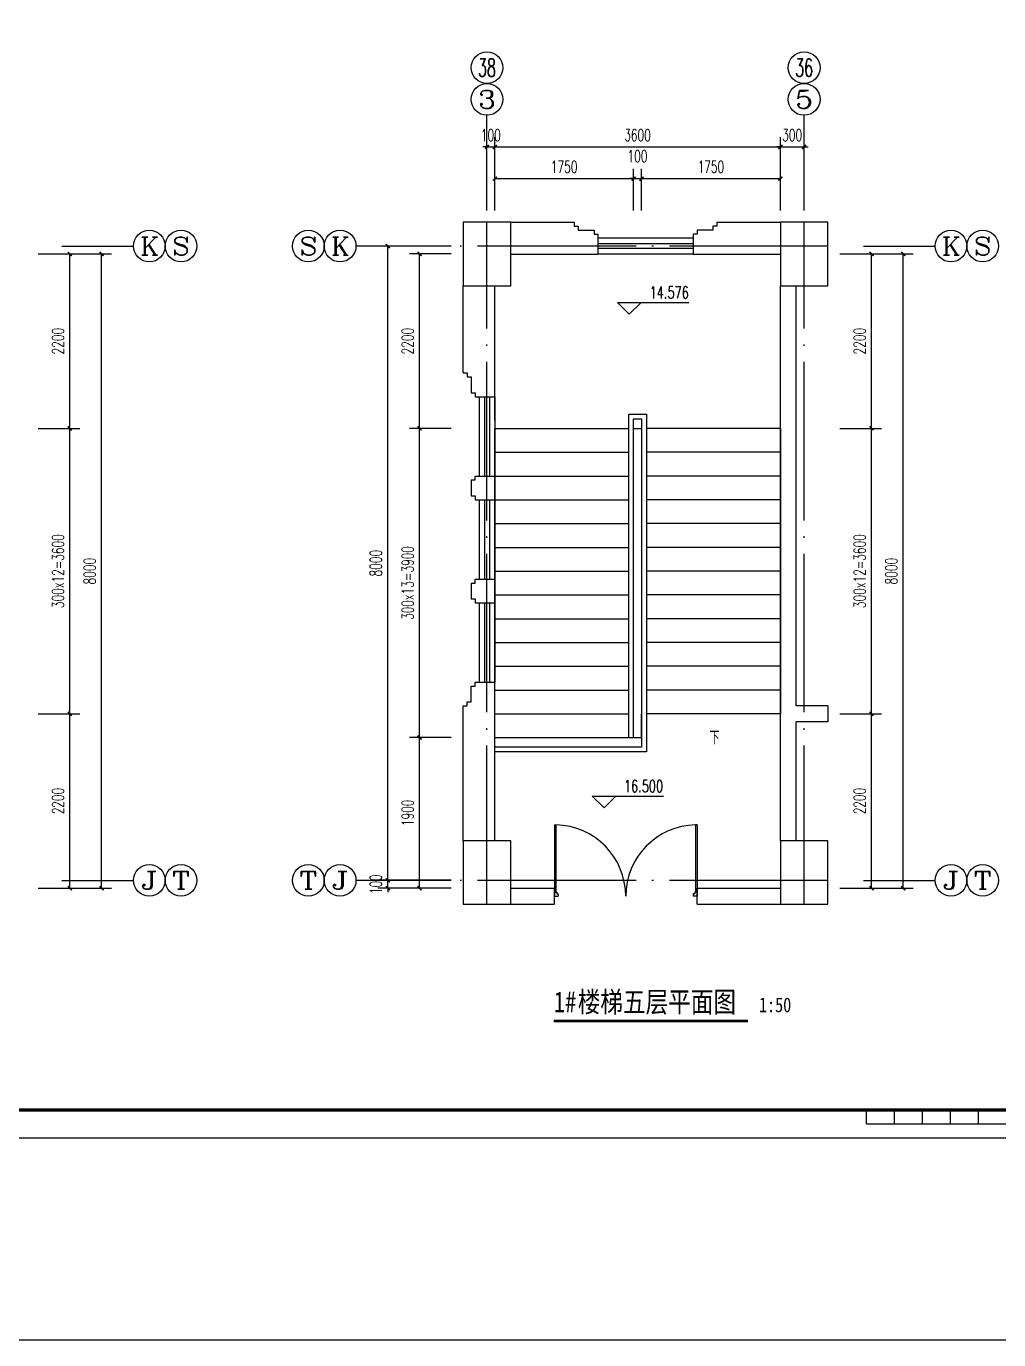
# Model space of a CAD drawing. Extents: x 239268 to 489116, y -316056 to -246175.
# Drawn here: x 316456 to 328720, y -278420 to -261853 of the extents above; entities that cross this region are included whole.
import ezdxf
from ezdxf.enums import TextEntityAlignment as Align

# ---------------------------------------------------------------- set-up
doc = ezdxf.new("R2010")
doc.units = 0
doc.header["$LTSCALE"] = 1000
doc.header["$MEASUREMENT"] = 0
doc.linetypes.add('DOTE', pattern=[2.42, 2, -0.2, 0.02, -0.2])
doc.layers.get('0').update_dxf_attribs({"linetype": 'CONTINUOUS'})
doc.layers.get('Defpoints').update_dxf_attribs({"color": 6, "linetype": 'CONTINUOUS'})
for name, color, linetype in [('A-墙线', 2, 'CONTINUOUS'), ('A-外窗', 145, 'CONTINUOUS'), ('A-门', 167, 'CONTINUOUS'), ('AXIS', 3, 'CONTINUOUS'), ('AXIS_TEXT', 7, 'CONTINUOUS'), ('COLUMN', 2, 'CONTINUOUS'), ('DIM_ELEV', 3, 'CONTINUOUS'), ('DIM_SYMB', 3, 'CONTINUOUS'), ('DOTE', 26, 'DOTE'), ('PUB_TEXT', 7, 'CONTINUOUS'), ('STAIR', 4, 'CONTINUOUS'), ('图框', 85, 'CONTINUOUS')]:
    doc.layers.add(name, color=color, linetype=linetype)
doc.styles.add('_TCH_AXIS', font='COMPLEX', dxfattribs={"bigfont": 'GBCBIG'})
doc.styles.add('_TCH_DIM', font='SIMPLEX', dxfattribs={"bigfont": 'GBCBIG'})
doc.styles.add('COMPLEX', font='COMPLEX')
doc.styles.add('DIM_FONT', font='SIMPLEX.shx', dxfattribs={"width": 0.65})
doc.styles.add('房间名称', font='SIMHEI.TTF', dxfattribs={"width": 0.8})
doc.dimstyles.new('DIMN50', dxfattribs={"dimscale": 0.5, "dimtxt": 300, "dimasz": 100, "dimexe": 250, "dimexo": 300, "dimgap": 150, "dimtad": 1, "dimdec": 0, "dimzin": 0, "dimdsep": 46, "dimtxsty": 'DIM_FONT', "dimblk": 'ARCHTICK', "dimcen": 0.09, "dimclrt": 7, "dimazin": 2, "dimtfac": 1, "dimtdec": 0, "dimtix": 1, "dimtmove": 2, "dimatfit": 3, "dimfxl": 0, "dimtolj": 1, "dimtzin": 0, "dimarcsym": 0})

# ---------------------------------------------------------------- blocks, each defined once
blk = doc.blocks.new('m1800')
at = {"layer": 'A-墙线'}
for p, q in [((-900, -100), (-900, 100)), ((900, -100), (900, 100))]:
    blk.add_line(p, q, dxfattribs=at)
at = {"layer": 'A-门'}
for p, q in [((-900, 900), (-900, 0)), ((-900, 900), (-880, 900)), ((-880, 900), (-880, 50)), ((880, 900), (880, 50)), ((900, 900), (880, 900)), ((900, 900), (900, 0)), ((-900, 50), (-870, 50)), ((-900, 0), (-850, 0)), ((-870, 50), (-870, 30)), ((-870, 30), (-850, 30)), ((-850, 30), (-850, 0)), ((850, 30), (850, 0)), ((870, 30), (850, 30)), ((900, 0), (850, 0)), ((870, 50), (870, 30)), ((900, 50), (870, 50))]:
    blk.add_line(p, q, dxfattribs=at)
for centre, start, end in [((-900, 0), 0, 88.7267), ((900, 0), 91.2733, 180)]:
    blk.add_arc(centre, 900, start, end, dxfattribs=at)
blk = doc.blocks.new('TJAD_TK_A0')
at = {"layer": '图框'}
for p, q in [((1517.5, -436.65), (1517.5, -431.65)), ((1527.5, -436.65), (1527.5, -431.65)), ((1537.5, -436.65), (1537.5, -431.65)), ((1547.5, -436.65), (1547.5, -431.65)), ((1557.5, -436.65), (1557.5, -431.65)), ((1517.5, -436.65), (1617.5, -436.65)), ((973, -441.7), (2162, -441.7))]:
    blk.add_line(p, q, dxfattribs=at)
at = {"layer": '图框', "const_width": 1.2}
blk.add_lwpolyline([(2152, -431.7), (2152, 389.3), (998, 389.3), (998, -431.7)], close=True, dxfattribs=at)
blk = doc.blocks.new('_ArchTick')
at = {"color": 0, "linetype": 'ByBlock', "const_width": 0.4}
blk.add_lwpolyline([(-0.5, -0.5), (0.5, 0.5)], dxfattribs=at)
blk = doc.blocks.new('*D45')
at = {"layer": 'AXIS', "color": 0, "lineweight": -2}
for p, q in [((326716, -270525), (327241, -270525)), ((327116, -272725), (327116, -270525)), ((326716, -272725), (327241, -272725))]:
    blk.add_line(p, q, dxfattribs=at)
at = {"layer": 'Defpoints', "color": 0}
for p in [(326566, -270525), (327116, -270525), (326566, -272725)]:
    blk.add_point(p, dxfattribs=at)
at = {"layer": 'AXIS', "color": 0, "lineweight": -2, "xscale": 50, "yscale": 50, "zscale": 50}
for p, rotation in [((327116, -270525), 90), ((327116, -272725), 270)]:
    blk.add_blockref('_ArchTick', p, dxfattribs=dict(at, rotation=rotation))
at = {"layer": 'AXIS', "color": 7, "insert": (326966, -271625), "char_height": 150, "attachment_point": 5, "rotation": 90, "style": 'DIM_FONT'}
blk.add_mtext('\\A1;2200', dxfattribs=at)
blk = doc.blocks.new('*D46')
at = {"layer": 'AXIS', "color": 0, "lineweight": -2}
for p, q in [((326716, -266925), (327241, -266925)), ((327116, -270525), (327116, -266925)), ((326716, -270525), (327241, -270525))]:
    blk.add_line(p, q, dxfattribs=at)
at = {"layer": 'Defpoints', "color": 0}
for p in [(326566, -266925), (327116, -266925), (326566, -270525)]:
    blk.add_point(p, dxfattribs=at)
at = {"layer": 'AXIS', "color": 0, "lineweight": -2, "xscale": 50, "yscale": 50, "zscale": 50}
for p, rotation in [((327116, -266925), 90), ((327116, -270525), 270)]:
    blk.add_blockref('_ArchTick', p, dxfattribs=dict(at, rotation=rotation))
at = {"layer": 'AXIS', "color": 7, "insert": (326966, -268725), "char_height": 150, "attachment_point": 5, "rotation": 90, "style": 'DIM_FONT'}
blk.add_mtext('\\A1;300x12=3600', dxfattribs=at)
blk = doc.blocks.new('*D47')
at = {"layer": 'AXIS', "color": 0, "lineweight": -2}
for p, q in [((326716, -264725), (327241, -264725)), ((327116, -266925), (327116, -264725)), ((326716, -266925), (327241, -266925))]:
    blk.add_line(p, q, dxfattribs=at)
at = {"layer": 'Defpoints', "color": 0}
for p in [(326566, -264725), (327116, -264725), (326566, -266925)]:
    blk.add_point(p, dxfattribs=at)
at = {"layer": 'AXIS', "color": 0, "lineweight": -2, "xscale": 50, "yscale": 50, "zscale": 50}
for p, rotation in [((327116, -264725), 90), ((327116, -266925), 270)]:
    blk.add_blockref('_ArchTick', p, dxfattribs=dict(at, rotation=rotation))
at = {"layer": 'AXIS', "color": 7, "insert": (326966, -265825), "char_height": 150, "attachment_point": 5, "rotation": 90, "style": 'DIM_FONT'}
blk.add_mtext('\\A1;2200', dxfattribs=at)
blk = doc.blocks.new('*D48')
at = {"layer": 'AXIS', "color": 0, "lineweight": -2}
for p, q in [((326716, -264725), (327641, -264725)), ((327516, -272725), (327516, -264725)), ((326716, -272725), (327641, -272725))]:
    blk.add_line(p, q, dxfattribs=at)
at = {"layer": 'Defpoints', "color": 0}
for p in [(326566, -264725), (327516, -264725), (326566, -272725)]:
    blk.add_point(p, dxfattribs=at)
at = {"layer": 'AXIS', "color": 0, "lineweight": -2, "xscale": 50, "yscale": 50, "zscale": 50}
for p, rotation in [((327516, -264725), 90), ((327516, -272725), 270)]:
    blk.add_blockref('_ArchTick', p, dxfattribs=dict(at, rotation=rotation))
at = {"layer": 'AXIS', "color": 7, "insert": (327366, -268725), "char_height": 150, "attachment_point": 5, "rotation": 90, "style": 'DIM_FONT'}
blk.add_mtext('\\A1;8000', dxfattribs=at)
blk = doc.blocks.new('*D49')
at = {"layer": 'AXIS', "color": 0, "lineweight": -2}
for p, q in [((321816, -270825), (321291, -270825)), ((321416, -272725), (321416, -270825)), ((321816, -272725), (321291, -272725))]:
    blk.add_line(p, q, dxfattribs=at)
at = {"layer": 'Defpoints', "color": 0}
for p in [(321416, -270825), (321966, -270825), (321966, -272725)]:
    blk.add_point(p, dxfattribs=at)
at = {"layer": 'AXIS', "color": 0, "lineweight": -2, "xscale": 50, "yscale": 50, "zscale": 50}
for p, rotation in [((321416, -270825), 90), ((321416, -272725), 270)]:
    blk.add_blockref('_ArchTick', p, dxfattribs=dict(at, rotation=rotation))
at = {"layer": 'AXIS', "color": 7, "insert": (321266, -271775), "char_height": 150, "attachment_point": 5, "rotation": 90, "style": 'DIM_FONT'}
blk.add_mtext('\\A1;1900', dxfattribs=at)
blk = doc.blocks.new('*D50')
at = {"layer": 'AXIS', "color": 0, "lineweight": -2}
for p, q in [((321816, -266925), (321291, -266925)), ((321416, -270825), (321416, -266925)), ((321816, -270825), (321291, -270825))]:
    blk.add_line(p, q, dxfattribs=at)
at = {"layer": 'Defpoints', "color": 0}
for p in [(321416, -266925), (321966, -266925), (321966, -270825)]:
    blk.add_point(p, dxfattribs=at)
at = {"layer": 'AXIS', "color": 0, "lineweight": -2, "xscale": 50, "yscale": 50, "zscale": 50}
for p, rotation in [((321416, -266925), 90), ((321416, -270825), 270)]:
    blk.add_blockref('_ArchTick', p, dxfattribs=dict(at, rotation=rotation))
at = {"layer": 'AXIS', "color": 7, "insert": (321266, -268875), "char_height": 150, "attachment_point": 5, "rotation": 90, "style": 'DIM_FONT'}
blk.add_mtext('\\A1;300x13=3900', dxfattribs=at)
blk = doc.blocks.new('*D51')
at = {"layer": 'AXIS', "color": 0, "lineweight": -2}
for p, q in [((321816, -264725), (321291, -264725)), ((321416, -266925), (321416, -264725)), ((321816, -266925), (321291, -266925))]:
    blk.add_line(p, q, dxfattribs=at)
at = {"layer": 'Defpoints', "color": 0}
for p in [(321416, -264725), (321966, -264725), (321966, -266925)]:
    blk.add_point(p, dxfattribs=at)
at = {"layer": 'AXIS', "color": 0, "lineweight": -2, "xscale": 50, "yscale": 50, "zscale": 50}
for p, rotation in [((321416, -264725), 90), ((321416, -266925), 270)]:
    blk.add_blockref('_ArchTick', p, dxfattribs=dict(at, rotation=rotation))
at = {"layer": 'AXIS', "color": 7, "insert": (321266, -265825), "char_height": 150, "attachment_point": 5, "rotation": 90, "style": 'DIM_FONT'}
blk.add_mtext('\\A1;2200', dxfattribs=at)
blk = doc.blocks.new('*D52')
at = {"layer": 'AXIS', "color": 0, "lineweight": -2}
for p, q in [((321816, -272625), (320891, -272625)), ((321016, -272625), (321016, -272575)), ((321016, -272725), (321016, -272625)), ((321816, -272725), (320891, -272725)), ((321016, -272725), (321016, -272775))]:
    blk.add_line(p, q, dxfattribs=at)
at = {"layer": 'Defpoints', "color": 0}
for p in [(321016, -272625), (321966, -272625), (321966, -272725)]:
    blk.add_point(p, dxfattribs=at)
at = {"layer": 'AXIS', "color": 0, "lineweight": -2, "xscale": 50, "yscale": 50, "zscale": 50}
for p, rotation in [((321016, -272625), 270), ((321016, -272725), 90)]:
    blk.add_blockref('_ArchTick', p, dxfattribs=dict(at, rotation=rotation))
at = {"layer": 'AXIS', "color": 7, "insert": (320866, -272675), "char_height": 150, "attachment_point": 5, "rotation": 90, "style": 'DIM_FONT'}
blk.add_mtext('\\A1;100', dxfattribs=at)
blk = doc.blocks.new('*D53')
at = {"layer": 'AXIS', "color": 0, "lineweight": -2}
for p, q in [((321816, -264625), (320891, -264625)), ((321016, -272625), (321016, -264625)), ((321816, -272625), (320891, -272625))]:
    blk.add_line(p, q, dxfattribs=at)
at = {"layer": 'Defpoints', "color": 0}
for p in [(321016, -264625), (321966, -264625), (321966, -272625)]:
    blk.add_point(p, dxfattribs=at)
at = {"layer": 'AXIS', "color": 0, "lineweight": -2, "xscale": 50, "yscale": 50, "zscale": 50}
for p, rotation in [((321016, -264625), 90), ((321016, -272625), 270)]:
    blk.add_blockref('_ArchTick', p, dxfattribs=dict(at, rotation=rotation))
at = {"layer": 'AXIS', "color": 7, "insert": (320866, -268625), "char_height": 150, "attachment_point": 5, "rotation": 90, "style": 'DIM_FONT'}
blk.add_mtext('\\A1;8000', dxfattribs=at)
blk = doc.blocks.new('*D54')
at = {"layer": 'AXIS', "color": 0, "lineweight": -2}
for p, q in [((322366, -264175), (322366, -263650)), ((324116, -264175), (324116, -263650)), ((322366, -263775), (324116, -263775))]:
    blk.add_line(p, q, dxfattribs=at)
at = {"layer": 'Defpoints', "color": 0}
for p in [(324116, -263775), (322366, -264325), (324116, -264325)]:
    blk.add_point(p, dxfattribs=at)
at = {"layer": 'AXIS', "color": 0, "lineweight": -2, "xscale": 50, "yscale": 50, "zscale": 50, "rotation": 180}
blk.add_blockref('_ArchTick', (322366, -263775), dxfattribs=at)
at = {"layer": 'AXIS', "color": 0, "lineweight": -2, "xscale": 50, "yscale": 50, "zscale": 50}
blk.add_blockref('_ArchTick', (324116, -263775), dxfattribs=at)
at = {"layer": 'AXIS', "color": 7, "insert": (323241, -263625), "char_height": 150, "attachment_point": 5, "style": 'DIM_FONT'}
blk.add_mtext('\\A1;1750', dxfattribs=at)
blk = doc.blocks.new('*D55')
at = {"layer": 'AXIS', "color": 0, "lineweight": -2}
for p, q in [((324116, -264175), (324116, -263650)), ((324216, -264175), (324216, -263650)), ((324116, -263775), (324066, -263775)), ((324116, -263775), (324216, -263775)), ((324216, -263775), (324266, -263775))]:
    blk.add_line(p, q, dxfattribs=at)
at = {"layer": 'Defpoints', "color": 0}
for p in [(324216, -263775), (324116, -264325), (324216, -264325)]:
    blk.add_point(p, dxfattribs=at)
at = {"layer": 'AXIS', "color": 0, "lineweight": -2, "xscale": 50, "yscale": 50, "zscale": 50}
blk.add_blockref('_ArchTick', (324116, -263775), dxfattribs=at)
at = {"layer": 'AXIS', "color": 0, "lineweight": -2, "xscale": 50, "yscale": 50, "zscale": 50, "rotation": 180}
blk.add_blockref('_ArchTick', (324216, -263775), dxfattribs=at)
at = {"layer": 'AXIS', "color": 7, "insert": (324166, -263492), "char_height": 150, "attachment_point": 5, "style": 'DIM_FONT'}
blk.add_mtext('\\A1;100', dxfattribs=at)
blk = doc.blocks.new('*D56')
at = {"layer": 'AXIS', "color": 0, "lineweight": -2}
for p, q in [((324216, -264175), (324216, -263650)), ((325966, -264175), (325966, -263650)), ((324216, -263775), (325966, -263775))]:
    blk.add_line(p, q, dxfattribs=at)
at = {"layer": 'Defpoints', "color": 0}
for p in [(325966, -263775), (324216, -264325), (325966, -264325)]:
    blk.add_point(p, dxfattribs=at)
at = {"layer": 'AXIS', "color": 0, "lineweight": -2, "xscale": 50, "yscale": 50, "zscale": 50, "rotation": 180}
blk.add_blockref('_ArchTick', (324216, -263775), dxfattribs=at)
at = {"layer": 'AXIS', "color": 0, "lineweight": -2, "xscale": 50, "yscale": 50, "zscale": 50}
blk.add_blockref('_ArchTick', (325966, -263775), dxfattribs=at)
at = {"layer": 'AXIS', "color": 7, "insert": (325091, -263625), "char_height": 150, "attachment_point": 5, "style": 'DIM_FONT'}
blk.add_mtext('\\A1;1750', dxfattribs=at)
blk = doc.blocks.new('*D57')
at = {"layer": 'AXIS', "color": 0, "lineweight": -2}
for p, q in [((322266, -263375), (322216, -263375)), ((322266, -264175), (322266, -263250)), ((322266, -263375), (322366, -263375)), ((322366, -264175), (322366, -263250)), ((322366, -263375), (322416, -263375))]:
    blk.add_line(p, q, dxfattribs=at)
at = {"layer": 'Defpoints', "color": 0}
for p in [(322366, -263375), (322266, -264325), (322366, -264325)]:
    blk.add_point(p, dxfattribs=at)
at = {"layer": 'AXIS', "color": 0, "lineweight": -2, "xscale": 50, "yscale": 50, "zscale": 50}
blk.add_blockref('_ArchTick', (322266, -263375), dxfattribs=at)
at = {"layer": 'AXIS', "color": 0, "lineweight": -2, "xscale": 50, "yscale": 50, "zscale": 50, "rotation": 180}
blk.add_blockref('_ArchTick', (322366, -263375), dxfattribs=at)
at = {"layer": 'AXIS', "color": 7, "insert": (322316, -263225), "char_height": 150, "attachment_point": 5, "style": 'DIM_FONT'}
blk.add_mtext('\\A1;100', dxfattribs=at)
blk = doc.blocks.new('*D58')
at = {"layer": 'AXIS', "color": 0, "lineweight": -2}
for p, q in [((322366, -264175), (322366, -263250)), ((322366, -263375), (325966, -263375)), ((325966, -264175), (325966, -263250))]:
    blk.add_line(p, q, dxfattribs=at)
at = {"layer": 'Defpoints', "color": 0}
for p in [(325966, -263375), (322366, -264325), (325966, -264325)]:
    blk.add_point(p, dxfattribs=at)
at = {"layer": 'AXIS', "color": 0, "lineweight": -2, "xscale": 50, "yscale": 50, "zscale": 50, "rotation": 180}
blk.add_blockref('_ArchTick', (322366, -263375), dxfattribs=at)
at = {"layer": 'AXIS', "color": 0, "lineweight": -2, "xscale": 50, "yscale": 50, "zscale": 50}
blk.add_blockref('_ArchTick', (325966, -263375), dxfattribs=at)
at = {"layer": 'AXIS', "color": 7, "insert": (324166, -263225), "char_height": 150, "attachment_point": 5, "style": 'DIM_FONT'}
blk.add_mtext('\\A1;3600', dxfattribs=at)
blk = doc.blocks.new('*D59')
at = {"layer": 'AXIS', "color": 0, "lineweight": -2}
for p, q in [((325966, -263375), (325916, -263375)), ((325966, -264175), (325966, -263250)), ((325966, -263375), (326266, -263375)), ((326266, -264175), (326266, -263250)), ((326266, -263375), (326316, -263375))]:
    blk.add_line(p, q, dxfattribs=at)
at = {"layer": 'Defpoints', "color": 0}
for p in [(326266, -263375), (325966, -264325), (326266, -264325)]:
    blk.add_point(p, dxfattribs=at)
at = {"layer": 'AXIS', "color": 0, "lineweight": -2, "xscale": 50, "yscale": 50, "zscale": 50}
blk.add_blockref('_ArchTick', (325966, -263375), dxfattribs=at)
at = {"layer": 'AXIS', "color": 0, "lineweight": -2, "xscale": 50, "yscale": 50, "zscale": 50, "rotation": 180}
blk.add_blockref('_ArchTick', (326266, -263375), dxfattribs=at)
at = {"layer": 'AXIS', "color": 7, "insert": (326116, -263225), "char_height": 150, "attachment_point": 5, "style": 'DIM_FONT'}
blk.add_mtext('\\A1;300', dxfattribs=at)
blk = doc.blocks.new('*D66')
at = {"layer": 'AXIS', "color": 0, "lineweight": -2}
for p, q in [((316606, -270525), (317131, -270525)), ((317006, -272725), (317006, -270525)), ((316606, -272725), (317131, -272725))]:
    blk.add_line(p, q, dxfattribs=at)
at = {"layer": 'Defpoints', "color": 0}
for p in [(316456, -270525), (317006, -270525), (316456, -272725)]:
    blk.add_point(p, dxfattribs=at)
at = {"layer": 'AXIS', "color": 0, "lineweight": -2, "xscale": 50, "yscale": 50, "zscale": 50}
for p, rotation in [((317006, -270525), 90), ((317006, -272725), 270)]:
    blk.add_blockref('_ArchTick', p, dxfattribs=dict(at, rotation=rotation))
at = {"layer": 'AXIS', "color": 7, "insert": (316856, -271625), "char_height": 150, "attachment_point": 5, "rotation": 90, "style": 'DIM_FONT'}
blk.add_mtext('\\A1;2200', dxfattribs=at)
blk = doc.blocks.new('*D67')
at = {"layer": 'AXIS', "color": 0, "lineweight": -2}
for p, q in [((316606, -266925), (317131, -266925)), ((317006, -270525), (317006, -266925)), ((316606, -270525), (317131, -270525))]:
    blk.add_line(p, q, dxfattribs=at)
at = {"layer": 'Defpoints', "color": 0}
for p in [(316456, -266925), (317006, -266925), (316456, -270525)]:
    blk.add_point(p, dxfattribs=at)
at = {"layer": 'AXIS', "color": 0, "lineweight": -2, "xscale": 50, "yscale": 50, "zscale": 50}
for p, rotation in [((317006, -266925), 90), ((317006, -270525), 270)]:
    blk.add_blockref('_ArchTick', p, dxfattribs=dict(at, rotation=rotation))
at = {"layer": 'AXIS', "color": 7, "insert": (316856, -268725), "char_height": 150, "attachment_point": 5, "rotation": 90, "style": 'DIM_FONT'}
blk.add_mtext('\\A1;300x12=3600', dxfattribs=at)
blk = doc.blocks.new('*D68')
at = {"layer": 'AXIS', "color": 0, "lineweight": -2}
for p, q in [((316606, -264725), (317131, -264725)), ((317006, -266925), (317006, -264725)), ((316606, -266925), (317131, -266925))]:
    blk.add_line(p, q, dxfattribs=at)
at = {"layer": 'Defpoints', "color": 0}
for p in [(316456, -264725), (317006, -264725), (316456, -266925)]:
    blk.add_point(p, dxfattribs=at)
at = {"layer": 'AXIS', "color": 0, "lineweight": -2, "xscale": 50, "yscale": 50, "zscale": 50}
for p, rotation in [((317006, -264725), 90), ((317006, -266925), 270)]:
    blk.add_blockref('_ArchTick', p, dxfattribs=dict(at, rotation=rotation))
at = {"layer": 'AXIS', "color": 7, "insert": (316856, -265825), "char_height": 150, "attachment_point": 5, "rotation": 90, "style": 'DIM_FONT'}
blk.add_mtext('\\A1;2200', dxfattribs=at)
blk = doc.blocks.new('*D69')
at = {"layer": 'AXIS', "color": 0, "lineweight": -2}
for p, q in [((316606, -264725), (317531, -264725)), ((317406, -272725), (317406, -264725)), ((316606, -272725), (317531, -272725))]:
    blk.add_line(p, q, dxfattribs=at)
at = {"layer": 'Defpoints', "color": 0}
for p in [(316456, -264725), (317406, -264725), (316456, -272725)]:
    blk.add_point(p, dxfattribs=at)
at = {"layer": 'AXIS', "color": 0, "lineweight": -2, "xscale": 50, "yscale": 50, "zscale": 50}
for p, rotation in [((317406, -264725), 90), ((317406, -272725), 270)]:
    blk.add_blockref('_ArchTick', p, dxfattribs=dict(at, rotation=rotation))
at = {"layer": 'AXIS', "color": 7, "insert": (317256, -268725), "char_height": 150, "attachment_point": 5, "rotation": 90, "style": 'DIM_FONT'}
blk.add_mtext('\\A1;8000', dxfattribs=at)
blk = doc.blocks.new('_AXISO')
blk.add_circle((0, 0), 0.5)
at = {"layer": 'AXIS_TEXT', "style": 'COMPLEX', "width": 1.041667}
blk.add_attdef('A', text='', height=0.56, dxfattribs=at).set_placement((-0.25, -0.28), (0.25, -0.28), align=Align.FIT)

msp = doc.modelspace()

# ---------------------------------------------------------------- linework, layer by layer
at = {"layer": 'A-墙线'}
for p, q in [((322566.2, -264325.3), (323366.2, -264325.3)), ((323366.2, -264325.3), (323366.2, -264375.3)), ((323366.2, -264375.3), (323416.2, -264375.3)), ((323416.2, -264375.3), (323416.2, -264425.3)), ((325116.2, -264375.3), (325116.2, -264425.3)), ((325166.2, -264375.3), (325116.2, -264375.3)), ((325166.2, -264325.3), (325966.2, -264325.3)), ((325166.2, -264325.3), (325166.2, -264375.3)), ((323416.2, -264425.3), (323616.2, -264425.3)), ((323616.2, -264425.3), (323616.2, -264475.3)), ((323616.2, -264475.3), (323666.2, -264475.3)), ((323666.2, -264475.3), (323666.2, -264725.3)), ((324916.2, -264475.3), (324866.2, -264475.3)), ((324866.2, -264475.3), (324866.2, -264725.3)), ((324916.2, -264425.3), (324916.2, -264475.3)), ((325116.2, -264425.3), (324916.2, -264425.3)), ((322566.2, -264725.3), (323666.2, -264725.3)), ((324866.2, -264725.3), (325966.2, -264725.3)), ((321966.2, -266225.3), (321966.2, -265125.3)), ((322366.2, -266825.3), (322366.2, -265125.3)), ((325966.2, -272125.3), (325966.2, -265125.3)), ((326166.2, -270425.3), (326166.2, -265125.3)), ((321966.2, -266225.3), (322016.2, -266225.3)), ((322016.2, -266225.3), (322016.2, -266275.3)), ((322016.2, -266275.3), (322066.2, -266275.3)), ((322066.2, -266275.3), (322066.2, -266475.3)), ((322066.2, -266475.3), (322116.2, -266475.3)), ((322116.2, -266475.3), (322116.2, -266525.3)), ((322116.2, -266525.3), (322366.2, -266525.3)), ((322116.2, -267575.3), (322116.2, -267525.3)), ((322116.2, -267525.3), (322366.2, -267525.3)), ((322366.2, -267525.3), (322366.2, -267825.3)), ((322066.2, -267575.3), (322066.2, -267775.3)), ((322066.2, -267575.3), (322116.2, -267575.3)), ((322066.2, -267775.3), (322116.2, -267775.3)), ((322116.2, -267775.3), (322116.2, -267825.3)), ((322116.2, -267825.3), (322366.2, -267825.3)), ((322066.2, -268875.3), (322066.2, -269075.3)), ((322066.2, -268875.3), (322116.2, -268875.3)), ((322116.2, -268825.3), (322366.2, -268825.3)), ((322116.2, -268875.3), (322116.2, -268825.3)), ((322366.2, -268825.3), (322366.2, -269125.3)), ((322066.2, -269075.3), (322116.2, -269075.3)), ((322116.2, -269075.3), (322116.2, -269125.3)), ((322116.2, -269125.3), (322366.2, -269125.3)), ((322066.2, -270175.3), (322116.2, -270175.3)), ((322066.2, -270375.3), (322066.2, -270175.3)), ((322116.2, -270175.3), (322116.2, -270125.3)), ((322116.2, -270125.3), (322366.2, -270125.3)), ((322366.2, -272125.3), (322366.2, -270125.3)), ((321966.2, -270425.3), (322016.2, -270425.3)), ((321966.2, -272125.3), (321966.2, -270425.3)), ((322016.2, -270375.3), (322066.2, -270375.3)), ((322016.2, -270425.3), (322016.2, -270375.3)), ((326566.2, -270425.3), (326166.2, -270425.3)), ((326166.2, -272125.3), (326166.2, -270625.3)), ((326566.2, -270625.3), (326166.2, -270625.3)), ((322566.2, -272725.3), (323116.2, -272725.3)), ((324916.2, -272725.3), (325966.2, -272725.3)), ((322566.2, -272925.3), (323116.2, -272925.3)), ((324916.2, -272925.3), (325966.2, -272925.3)), ((253089.6, -278419.5), (489115.8, -278419.5))]:
    msp.add_line(p, q, dxfattribs=at)
at = {"layer": 'A-外窗'}
for p, q in [((324866.2, -264525.3), (323666.2, -264525.3)), ((324866.2, -264595.3), (323666.2, -264595.3)), ((324866.2, -264655.3), (323666.2, -264655.3)), ((324866.2, -264725.3), (323666.2, -264725.3)), ((322166.2, -266525.3), (322166.2, -267525.3)), ((322236.2, -266525.3), (322236.2, -267525.3)), ((322296.2, -266525.3), (322296.2, -267525.3)), ((322366.2, -266525.3), (322366.2, -267525.3)), ((322166.2, -267825.3), (322166.2, -268825.3)), ((322236.2, -267825.3), (322236.2, -268825.3)), ((322296.2, -267825.3), (322296.2, -268825.3)), ((322366.2, -267825.3), (322366.2, -268825.3)), ((322166.2, -269125.3), (322166.2, -270125.3)), ((322236.2, -269125.3), (322236.2, -270125.3)), ((322296.2, -269125.3), (322296.2, -270125.3)), ((322366.2, -269125.3), (322366.2, -270125.3))]:
    msp.add_line(p, q, dxfattribs=at)
at = {"layer": 'AXIS'}
for p, q in [((322266.2, -262575.3), (322266.2, -262575.3)), ((326266.2, -262575.3), (326266.2, -262575.3)), ((322266.2, -264175.3), (322266.2, -262975.3)), ((326266.2, -264175.3), (326266.2, -262975.3)), ((316906.5, -264625.3), (317808.2, -264625.3)), ((318208.2, -264625.3), (318208.2, -264625.3)), ((320214.5, -264625.3), (320214.5, -264625.3)), ((321816.2, -264625.3), (320614.5, -264625.3)), ((327016.2, -264625.3), (327918, -264625.3)), ((328318, -264625.3), (328318, -264625.3)), ((316906.5, -272625.3), (317808.2, -272625.3)), ((318208.2, -272625.3), (318208.2, -272625.3)), ((320214.5, -272625.3), (320214.5, -272625.3)), ((321816.2, -272625.3), (320614.5, -272625.3)), ((327016.2, -272625.3), (327918, -272625.3)), ((328318, -272625.3), (328318, -272625.3))]:
    msp.add_line(p, q, dxfattribs=at)
at = {"layer": 'COLUMN'}
for p, q in [((322566.2, -264325.3), (321966.2, -264325.3)), ((321966.2, -264325.3), (321966.2, -265125.3)), ((322566.2, -265125.3), (322566.2, -264325.3)), ((326566.2, -264325.3), (325966.2, -264325.3)), ((325966.2, -264325.3), (325966.2, -265125.2)), ((326566.2, -265125.2), (326566.2, -264325.3)), ((321966.2, -265125.3), (322566.2, -265125.3)), ((325966.2, -265125.2), (326566.2, -265125.2)), ((322566.2, -272125.3), (321966.2, -272125.3)), ((321966.2, -272125.3), (321966.2, -272925.3)), ((322566.2, -272925.3), (322566.2, -272125.3)), ((326566.2, -272125.3), (325966.2, -272125.3)), ((325966.2, -272125.3), (325966.2, -272925.3)), ((326566.2, -272925.3), (326566.2, -272125.3)), ((321966.2, -272925.3), (322566.2, -272925.3)), ((325966.2, -272925.3), (326566.2, -272925.3))]:
    msp.add_line(p, q, dxfattribs=at)
at = {"layer": 'Defpoints'}
msp.add_line((326566.2, -270425.3), (326566.2, -270625.3), dxfattribs=at)
at = {"layer": 'DIM_ELEV'}
for p, q in [((324061.5, -265485.2), (323911.5, -265335.2)), ((323911.5, -265335.2), (324811.5, -265335.2)), ((324061.5, -265485.2), (324211.5, -265335.2)), ((323742.7, -271711.5), (323592.7, -271561.5)), ((323592.7, -271561.5), (324492.7, -271561.5)), ((323742.7, -271711.5), (323892.7, -271561.5))]:
    msp.add_line(p, q, dxfattribs=at)
at = {"layer": 'DIM_SYMB'}
msp.add_lwpolyline([(325121.2, -270525.3, 0, 0, 0), (325121.2, -265720.4, 0, 0, 0), (323211.2, -265720.4, 0, 0, 0), (323211.2, -270675.3, 40, 0, 0), (323211.2, -270825.3, 0, 0, 0)], format="xyseb", dxfattribs=at)
at = {"layer": 'DIM_SYMB', "const_width": 35}
msp.add_lwpolyline([(323108.6, -274400.5), (325556.8, -274400.5)], dxfattribs=at)
at = {"layer": 'DOTE'}
for p, q in [((322266.2, -272925.3), (322266.2, -264325.3)), ((326266.2, -272925.3), (326266.2, -264325.3)), ((326566.2, -264625.3), (321538.3, -264625.3)), ((326566.2, -272625.3), (321538.3, -272625.3))]:
    msp.add_line(p, q, dxfattribs=at)
at = {"layer": 'STAIR'}
for p, q in [((324056.2, -270825.3), (324056.2, -266745.3)), ((324056.2, -266745.3), (324276.2, -266745.3)), ((324116.2, -270825.3), (324116.2, -266805.3)), ((324116.2, -266805.3), (324216.2, -266805.3)), ((324216.2, -266805.3), (324216.2, -270945.3)), ((324276.2, -266745.3), (324276.2, -271005.3)), ((322366.2, -270825.3), (322366.2, -266925.3)), ((322366.2, -266925.3), (324056.2, -266925.3)), ((324116.2, -270825.3), (324116.2, -266925.3)), ((324116.2, -266925.3), (324216.2, -266925.3)), ((324216.2, -266925.3), (324216.2, -270525.3)), ((325966.2, -266925.3), (324276.2, -266925.3)), ((325966.2, -266925.3), (325966.2, -270525.3)), ((322366.2, -267225.3), (324056.2, -267225.3)), ((325966.2, -267225.3), (324276.2, -267225.3)), ((322366.2, -267525.3), (324056.2, -267525.3)), ((325966.2, -267525.3), (324276.2, -267525.3)), ((322366.2, -267825.3), (324056.2, -267825.3)), ((325966.2, -267825.3), (324276.2, -267825.3)), ((322366.2, -268125.3), (324056.2, -268125.3)), ((325966.2, -268125.3), (324276.2, -268125.3)), ((322366.2, -268425.3), (324056.2, -268425.3)), ((325966.2, -268425.3), (324276.2, -268425.3)), ((322366.2, -268725.3), (324056.2, -268725.3)), ((325966.2, -268725.3), (324276.2, -268725.3)), ((322366.2, -269025.3), (324056.2, -269025.3)), ((325966.2, -269025.3), (324276.2, -269025.3)), ((322366.2, -269325.3), (324056.2, -269325.3)), ((325966.2, -269325.3), (324276.2, -269325.3)), ((322366.2, -269625.3), (324056.2, -269625.3)), ((325966.2, -269625.3), (324276.2, -269625.3)), ((322366.2, -269925.3), (324056.2, -269925.3)), ((325966.2, -269925.3), (324276.2, -269925.3)), ((322366.2, -270225.3), (324056.2, -270225.3)), ((325966.2, -270225.3), (324276.2, -270225.3)), ((322366.2, -270525.3), (324056.2, -270525.3)), ((324216.2, -270825.3), (324216.2, -270525.3)), ((325966.2, -270525.3), (324276.2, -270525.3)), ((322366.2, -270825.3), (324056.2, -270825.3)), ((324056.2, -270825.3), (324116.2, -270825.3)), ((324056.2, -270825.3), (324116.2, -270825.3)), ((324116.2, -270825.3), (324216.2, -270825.3)), ((324216.2, -270945.3), (322366.2, -270945.3)), ((322366.2, -271005.3), (322366.2, -270945.3)), ((324276.2, -271005.3), (322366.2, -271005.3))]:
    msp.add_line(p, q, dxfattribs=at)
at = {"layer": '图框', "color": 1}
msp.add_lwpolyline([(308705, -246528.2), (346633.4, -246528.2), (346633.4, -275521.9), (308705, -275521.9)], close=True, dxfattribs=at)

# ---------------------------------------------------------------- block references
at = {"layer": 'A-门'}
msp.add_blockref('m1800', (324016.2, -272825.3), dxfattribs=at)
at = {"layer": 'AXIS'}
ref = msp.add_blockref('_AXISO', (322266.2, -262375.3), dxfattribs=dict(at, xscale=400, yscale=400, zscale=400))
ref.add_attrib('A', '38', dxfattribs={"layer": 'AXIS_TEXT', "height": 226.27, "style": '_TCH_AXIS', "width": 0.636364}).set_placement((322153.1, -262488.4), (322379.4, -262488.4), align=Align.FIT)
ref = msp.add_blockref('_AXISO', (326266.2, -262375.3), dxfattribs=dict(at, xscale=400, yscale=400, zscale=400))
ref.add_attrib('A', '36', dxfattribs={"layer": 'AXIS_TEXT', "height": 226.27, "style": '_TCH_AXIS', "width": 0.636364}).set_placement((326153.1, -262488.4), (326379.4, -262488.4), align=Align.FIT)
ref = msp.add_blockref('_AXISO', (322266.2, -262775.3), dxfattribs=dict(at, xscale=400, yscale=400, zscale=400))
ref.add_attrib('A', '3', dxfattribs={"layer": 'AXIS_TEXT', "height": 226.3, "style": '_TCH_AXIS', "width": 1.5}).set_placement((322153.1, -262888.4), (322379.4, -262888.4), align=Align.FIT)
ref = msp.add_blockref('_AXISO', (326266.2, -262775.3), dxfattribs=dict(at, xscale=400, yscale=400, zscale=400))
ref.add_attrib('A', '5', dxfattribs={"layer": 'AXIS_TEXT', "height": 226.3, "style": '_TCH_AXIS', "width": 1.5}).set_placement((326153.1, -262888.4), (326379.4, -262888.4), align=Align.FIT)
ref = msp.add_blockref('_AXISO', (318008.2, -264625.3), dxfattribs=dict(at, xscale=400, yscale=400, zscale=400))
ref.add_attrib('A', 'K', dxfattribs={"layer": 'AXIS_TEXT', "height": 226.3, "style": '_TCH_AXIS', "width": 1.105263}).set_placement((317895.1, -264738.4), (318121.4, -264738.4), align=Align.FIT)
ref = msp.add_blockref('_AXISO', (318408.2, -264625.3), dxfattribs=dict(at, xscale=400, yscale=400, zscale=400))
ref.add_attrib('A', 'S', dxfattribs={"layer": 'AXIS_TEXT', "height": 226.3, "style": '_TCH_AXIS', "width": 1.5}).set_placement((318295.1, -264738.4), (318521.4, -264738.4), align=Align.FIT)
ref = msp.add_blockref('_AXISO', (320014.5, -264625.3), dxfattribs=dict(at, xscale=400, yscale=400, zscale=400))
ref.add_attrib('A', 'S', dxfattribs={"layer": 'AXIS_TEXT', "height": 226.3, "style": '_TCH_AXIS', "width": 1.5}).set_placement((319901.3, -264738.4), (320127.6, -264738.4), align=Align.FIT)
ref = msp.add_blockref('_AXISO', (320414.5, -264625.3), dxfattribs=dict(at, xscale=400, yscale=400, zscale=400))
ref.add_attrib('A', 'K', dxfattribs={"layer": 'AXIS_TEXT', "height": 226.3, "style": '_TCH_AXIS', "width": 1.105263}).set_placement((320301.3, -264738.4), (320527.6, -264738.4), align=Align.FIT)
ref = msp.add_blockref('_AXISO', (328118, -264625.3), dxfattribs=dict(at, xscale=400, yscale=400, zscale=400))
ref.add_attrib('A', 'K', dxfattribs={"layer": 'AXIS_TEXT', "height": 226.3, "style": '_TCH_AXIS', "width": 1.105263}).set_placement((328004.9, -264738.4), (328231.1, -264738.4), align=Align.FIT)
ref = msp.add_blockref('_AXISO', (328518, -264625.3), dxfattribs=dict(at, xscale=400, yscale=400, zscale=400))
ref.add_attrib('A', 'S', dxfattribs={"layer": 'AXIS_TEXT', "height": 226.3, "style": '_TCH_AXIS', "width": 1.5}).set_placement((328404.9, -264738.4), (328631.1, -264738.4), align=Align.FIT)
ref = msp.add_blockref('_AXISO', (318008.2, -272625.3), dxfattribs=dict(at, xscale=400, yscale=400, zscale=400))
ref.add_attrib('A', 'J', dxfattribs={"layer": 'AXIS_TEXT', "height": 226.3, "style": '_TCH_AXIS', "width": 1.909091}).set_placement((317895.1, -272738.4), (318121.4, -272738.4), align=Align.FIT)
ref = msp.add_blockref('_AXISO', (318408.2, -272625.3), dxfattribs=dict(at, xscale=400, yscale=400, zscale=400))
ref.add_attrib('A', 'T', dxfattribs={"layer": 'AXIS_TEXT', "height": 226.3, "style": '_TCH_AXIS', "width": 1.4}).set_placement((318295.1, -272738.4), (318521.4, -272738.4), align=Align.FIT)
ref = msp.add_blockref('_AXISO', (320014.5, -272625.3), dxfattribs=dict(at, xscale=400, yscale=400, zscale=400))
ref.add_attrib('A', 'T', dxfattribs={"layer": 'AXIS_TEXT', "height": 226.3, "style": '_TCH_AXIS', "width": 1.4}).set_placement((319901.3, -272738.4), (320127.6, -272738.4), align=Align.FIT)
ref = msp.add_blockref('_AXISO', (320414.5, -272625.3), dxfattribs=dict(at, xscale=400, yscale=400, zscale=400))
ref.add_attrib('A', 'J', dxfattribs={"layer": 'AXIS_TEXT', "height": 226.3, "style": '_TCH_AXIS', "width": 1.909091}).set_placement((320301.3, -272738.4), (320527.6, -272738.4), align=Align.FIT)
ref = msp.add_blockref('_AXISO', (328118, -272625.3), dxfattribs=dict(at, xscale=400, yscale=400, zscale=400))
ref.add_attrib('A', 'J', dxfattribs={"layer": 'AXIS_TEXT', "height": 226.3, "style": '_TCH_AXIS', "width": 1.909091}).set_placement((328004.9, -272738.4), (328231.1, -272738.4), align=Align.FIT)
ref = msp.add_blockref('_AXISO', (328518, -272625.3), dxfattribs=dict(at, xscale=400, yscale=400, zscale=400))
ref.add_attrib('A', 'T', dxfattribs={"layer": 'AXIS_TEXT', "height": 226.3, "style": '_TCH_AXIS', "width": 1.4}).set_placement((328404.9, -272738.4), (328631.1, -272738.4), align=Align.FIT)
at = {"layer": '图框', "xscale": 35.31510107015492, "yscale": 35.31510107015492, "zscale": 35.31510107015458}
msp.add_blockref('TJAD_TK_A0', (273460.5, -260276.3), dxfattribs=at)

# ---------------------------------------------------------------- texts
at = {"layer": 'PUB_TEXT'}
for s, height, style, width, p in [('14.576', 148.75, '_TCH_DIM', 0.705882, (324316.5, -265285.2)), ('16.500', 148.75, '_TCH_DIM', 0.705882, (323992.7, -271511.5)), ('楼梯五层平面图', 261.39, '房间名称', 0.8, (323411.1, -274289.1)), ('1#', 261.39, '房间名称', 0.8, (323108.6, -274289.1)), ('1:50', 186.71, '房间名称', 0.8, (325696.8, -274289.1))]:
    msp.add_text(s, height=height, dxfattribs=dict(at, style=style, width=width)).set_placement(p)
at = {"layer": 'PUB_TEXT', "style": '_TCH_DIM'}
msp.add_text('下', height=168.8, dxfattribs=at).set_placement((325073.8, -270910.3))

# ---------------------------------------------------------------- dimensions: what is measured, and where the dimension line sits
at = {"layer": 'AXIS'}
for p1, p2, distance, picture, middle in [((322266.2, -264325.2), (322366.2, -264325.2), 950, '*D57', (322316.2, -263225.3)), ((322366.2, -264325.2), (325966.2, -264325.2), 950, '*D58', (324166.2, -263225.3)), ((325966.2, -264325.2), (326266.2, -264325.2), 950, '*D59', (326116.2, -263225.3)), ((322366.2, -264325.3), (324116.2, -264325.3), 550, '*D54', (323241.2, -263625.3)), ((324216.2, -264325.3), (325966.2, -264325.3), 550, '*D56', (325091.2, -263625.3)), ((316456.5, -266925.3), (316456.5, -264725.2), -550, '*D68', (316856.5, -265825.3)), ((316456.5, -272725.2), (316456.5, -264725.2), -950, '*D69', (317256.5, -268725.2)), ((321966.2, -272625.3), (321966.2, -264625.3), 950, '*D53', (320866.2, -268625.3)), ((321966.2, -266925.3), (321966.2, -264725.3), 550, '*D51', (321266.2, -265825.3)), ((326566.2, -266925.3), (326566.2, -264725.3), -550, '*D47', (326966.2, -265825.3)), ((326566.2, -272725.3), (326566.2, -264725.3), -950, '*D48', (327366.2, -268725.3)), ((316456.5, -272725.2), (316456.5, -270525.3), -550, '*D66', (316856.5, -271625.3)), ((326566.2, -272725.3), (326566.2, -270525.3), -550, '*D45', (326966.2, -271625.3)), ((321966.2, -272725.3), (321966.2, -270825.3), 550, '*D49', (321266.2, -271775.3)), ((321966.2, -272725.3), (321966.2, -272625.3), 950, '*D52', (320866.2, -272675.3))]:
    dim = msp.add_aligned_dim(p1=p1, p2=p2, distance=distance, dimstyle='DIMN50', dxfattribs=at)
    dim.commit()
    dim.dimension.update_dxf_attribs({"geometry": picture, "text_midpoint": middle})
dim = msp.add_linear_dim(base=(324216.2, -263775.3), p1=(324116.2, -264325.3), p2=(324216.2, -264325.3), angle=0, dimstyle='DIMN50', dxfattribs=at)
dim.commit()
dim.dimension.update_dxf_attribs({"geometry": '*D55', "text_midpoint": (324166.2, -263491.5), "dimtype": 129})
for p1, p2, distance, text, picture, middle in [((316456.5, -270525.3), (316456.5, -266925.3), -550, '300x12=3600', '*D67', (316856.5, -268725.3)), ((321966.2, -270825.3), (321966.2, -266925.3), 550, '300x13=3900', '*D50', (321266.2, -268875.3)), ((326566.2, -270525.3), (326566.2, -266925.3), -550, '300x12=3600', '*D46', (326966.2, -268725.3))]:
    dim = msp.add_aligned_dim(p1=p1, p2=p2, distance=distance, text=text, dimstyle='DIMN50', dxfattribs=at)
    dim.commit()
    dim.dimension.update_dxf_attribs({"geometry": picture, "text_midpoint": middle})

doc.saveas('drawing.dxf')
